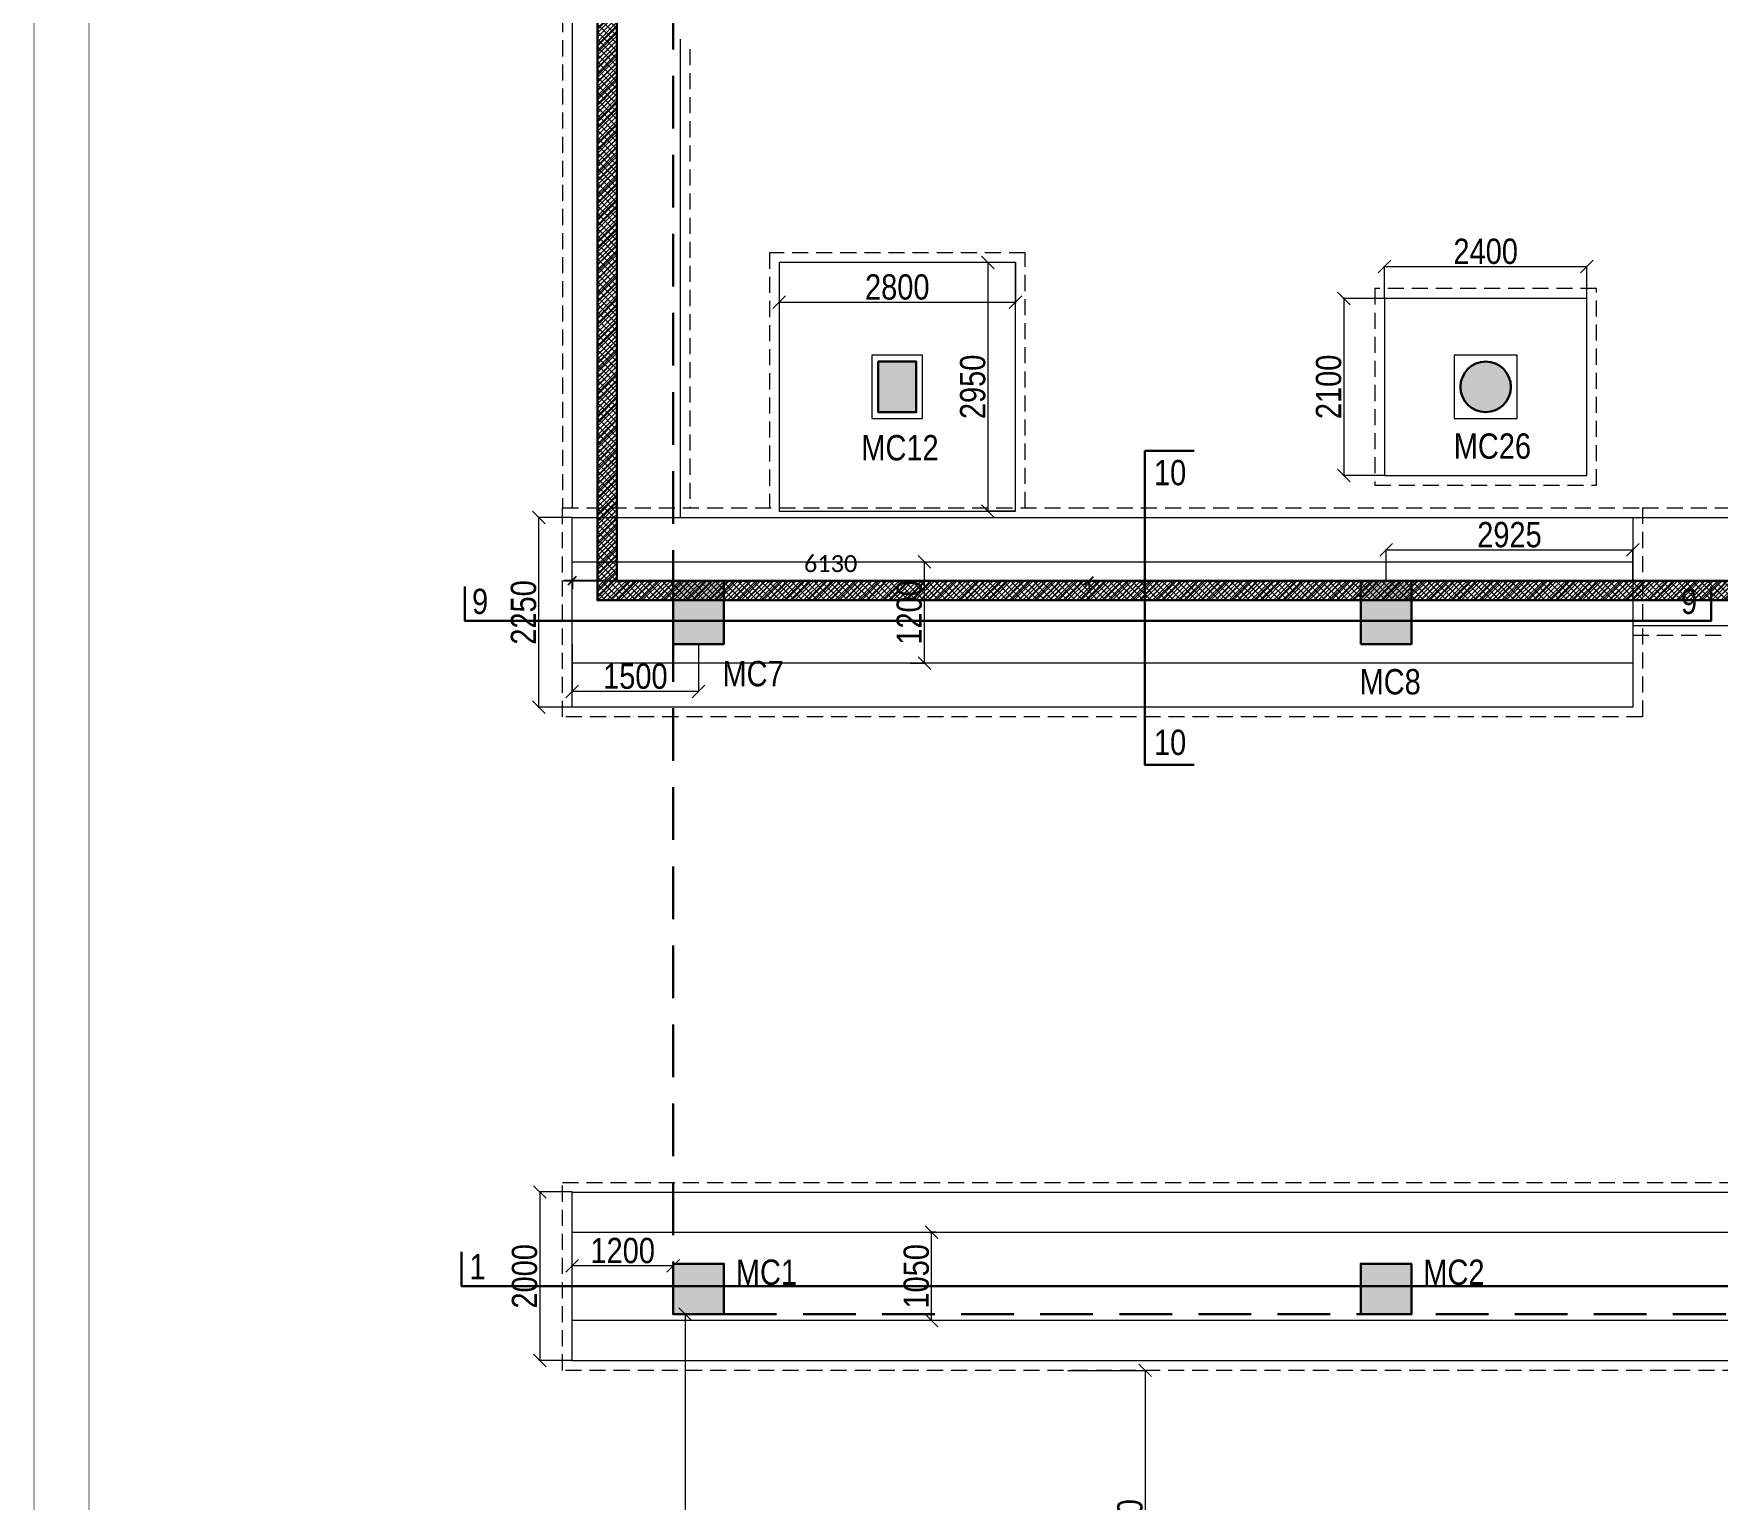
# Model space of a CAD drawing. Header units: millimetres. Extents: x 1112055 to 3390982, y -148532 to 766891.
# Drawn here: x 1923595 to 1943553, y 256737 to 274119 of the extents above; entities that cross this region are included whole.
import ezdxf

# ---------------------------------------------------------------- set-up
doc = ezdxf.new("R2010")
doc.units = ezdxf.units.MM
doc.header["$PDMODE"] = 35
doc.header["$PDSIZE"] = -25
doc.linetypes.add('DASHED2', pattern=[0.375, 0.25, -0.125])
doc.linetypes.add('Hidden', pattern=[9.525, 6.35, -3.175])
for name, color, linetype, lineweight in [('A_COL', 5, 'Continuous', 25), ('A_COL BASEMENT', 1, 'Continuous', 25), ('A_R.C.C', 5, 'Continuous', 25), ('B COL. NO.', 3, 'Continuous', 20), ('B FINAL COLUMN', 1, 'Continuous', 30), ('B FOOTING', 49, 'Continuous', 20), ('B FOOTING DIM', 234, 'Continuous', 9), ('B HATCH', 250, 'Continuous', 0), ('B P.C.C', 251, 'Continuous', 0), ('B TITLE BLOCK', 250, 'Continuous', 0)]:
    doc.layers.add(name, color=color, linetype=linetype, lineweight=lineweight)
for name, color, linetype, lineweight, true_color in [('A_COL HATCH', 7, 'Continuous', 0, 0xc0c0c0), ('A_R.C.C HATCH', 7, 'Continuous', 0, 0xc0c0c0), ('B Pedestal', 7, 'Continuous', 9, 0x5c8948), ('B-COL HT', 7, 'Continuous', 0, 0x4e4f45)]:
    doc.layers.add(name, color=color, linetype=linetype, lineweight=lineweight, true_color=true_color)
doc.styles.add('Cali', font='calibri.ttf')
doc.styles.add('SWINC', font='swissc.ttf')
doc.dimstyles.new('1.100', dxfattribs={"dimtxt": 200, "dimasz": 100, "dimexe": 100, "dimexo": 100, "dimgap": 100, "dimtad": 1, "dimdec": 0, "dimzin": 0, "dimdsep": 46, "dimtxsty": 'Cali', "dimblk": 'OBLIQUE', "dimcen": 0, "dimdle": 100, "dimclrd": 256, "dimclre": 256, "dimclrt": 3, "dimadec": 0, "dimazin": 0, "dimtfac": 1, "dimtdec": 0, "dimtofl": 0, "dimtmove": 1, "dimatfit": 0, "dimfxl": 100, "dimfxlon": 1, "dimtolj": 1, "dimtzin": 0, "dimlwd": -1, "dimlwe": -1, "dimarcsym": 0})
doc.dimstyles.new('BHOOMI', dxfattribs={"dimtxt": 230, "dimasz": 150, "dimexe": 10, "dimexo": 0, "dimgap": 25, "dimtad": 1, "dimdec": 0, "dimzin": 0, "dimdsep": 46, "dimtxsty": 'SWINC', "dimblk": 'OBLIQUE', "dimcen": 0.09, "dimclrd": 250, "dimclre": 250, "dimclrt": 256, "dimaunit": 1, "dimadec": 3, "dimazin": 0, "dimtfac": 1, "dimtdec": 0, "dimtofl": 0, "dimtmove": 1, "dimatfit": 3, "dimfxl": 100, "dimtolj": 1, "dimtzin": 0, "dimlwd": 9, "dimlwe": 5, "dimarcsym": 0})

# ---------------------------------------------------------------- blocks, each defined once
blk = doc.blocks.new('A$C4824')
at = {"layer": 'A_R.C.C HATCH'}
h = blk.add_hatch(dxfattribs=at)
h.set_pattern_fill('ANSI31', color=256, scale=300, style=0)
h.set_pattern_definition([(45, (33068.957, -102038.65), (-26.516504, 26.516504), [])])
h.paths.add_polyline_path([(37226, 109791), (32724, 109791), (32724, 109205), (0, 109205), (0, 0), (50920, 0), (50920, 39880), (63550, 39880), (63550, 113021), (37226, 112559)])
h.paths.add_polyline_path([(48260, 112523), (44975, 112465), (44975, 109245), (48260, 109244)], flags=16)
h.paths.add_polyline_path([(42405, 109791), (42405, 112420), (37456, 112333), (37456, 109791)], flags=0)
h.paths.add_polyline_path([(42635, 106355), (44065, 106355), (44065, 112449), (42635, 112424)], flags=0)
h.paths.add_polyline_path([(44745, 112461), (44282, 112453), (44282, 99895), (28740, 99895), (28740, 100125), (44065, 100125), (44065, 106125), (28740, 106125), (28740, 106355), (42405, 106355), (42405, 109561), (32954, 109561), (32954, 108975), (230, 108975), (230, 230), (50690, 230), (50690, 40110), (63320, 40110), (63320, 109014), (44745, 109015)], flags=16)
h.paths.add_polyline_path([(55920, 109244), (48490, 109244), (48490, 112527), (55920, 112657)], flags=16)
h.paths.add_polyline_path([(63320, 109244), (63320, 112787), (56145, 112661), (56145, 109244)], flags=16)
at = {"layer": 'A_R.C.C'}
for points in [[(37226, 109791), (32724, 109791), (32724, 109205), (0, 109205), (0, 0), (50920, 0), (50920, 39880), (63550, 39880), (63550, 113021), (37226, 112559)], [(44745, 112461), (44282, 112453), (44282, 99895), (28740, 99895), (28740, 100125), (44065, 100125), (44065, 106125), (28740, 106125), (28740, 106355), (42405, 106355), (42405, 109561), (32954, 109561), (32954, 108975), (230, 108975), (230, 230), (50690, 230), (50690, 40110), (63320, 40110), (63320, 109014), (44745, 109015)]]:
    blk.add_lwpolyline(points, close=True, dxfattribs=at)
blk = doc.blocks.new('A$C6207')
at = {"layer": 'A_COL HATCH'}
for points in [[(2430, -18700), (2880, -18700), (2880, -19300), (2430, -19300)], [(0, -22050), (0, -21300), (600, -21300), (600, -22050)], [(8150, -22050), (8150, -21300), (8750, -21300), (8750, -22050)], [(0, -30000), (0, -29400), (600, -29400), (600, -30000)], [(8150, -30000), (8150, -29400), (8750, -29400), (8750, -30000)]]:
    blk.add_hatch(color=256, dxfattribs=at).paths.add_polyline_path(points)
at = {"layer": 'A_COL'}
for points in [[(2430, -18700), (2880, -18700), (2880, -19300), (2430, -19300)], [(0, -22050), (0, -21300), (600, -21300), (600, -22050)], [(8150, -22050), (8150, -21300), (8750, -21300), (8750, -22050)], [(0, -30000), (0, -29400), (600, -29400), (600, -30000)], [(8150, -30000), (8150, -29400), (8750, -29400), (8750, -30000)]]:
    blk.add_lwpolyline(points, close=True, dxfattribs=at)
blk = doc.blocks.new('A$C9881')
at = {"layer": 'A_COL HATCH'}
h = blk.add_hatch(color=256, dxfattribs=at)
edge = h.paths.add_edge_path()
edge.add_arc((-1720, -103825), 300, 0, 360)
at = {"layer": 'A_COL BASEMENT'}
blk.add_circle((-1720, -103825), 300, dxfattribs=at)
blk = doc.blocks.new('A$C4b8f6dbc')
at = {"layer": 'A_COL'}
for name, p in [('A$C9881', (12250, 114825)), ('A$C6207', (900, 30000))]:
    blk.add_blockref(name, p, dxfattribs=at)
at = {"layer": 'A_R.C.C'}
blk.add_blockref('A$C4824', (0, 8470), dxfattribs=at)
blk = doc.blocks.new('_Oblique')
at = {"color": 0, "linetype": 'ByBlock', "lineweight": -2}
blk.add_line((-0.5, -0.5), (0.5, 0.5), dxfattribs=at)
blk = doc.blocks.new('*D2141')
at = {"layer": 'B FOOTING DIM', "color": 250, "lineweight": 5, "ltscale": 0.5, "transparency": 16777216}
for p, q in [((1929977, 259532), (1929977, 259497)), ((1931177, 259507), (1929977, 259507)), ((1931177, 259532), (1931177, 259497))]:
    blk.add_line(p, q, dxfattribs=at)
at = {"layer": 'Defpoints', "color": 0, "lineweight": 30, "ltscale": 0.5, "transparency": 16777216}
for p in [(1929977, 259532), (1929977, 259507), (1931177, 259532)]:
    blk.add_point(p, dxfattribs=at)
at = {"layer": 'B FOOTING DIM', "color": 250, "lineweight": 5, "ltscale": 0.5, "transparency": 16777216, "xscale": 150, "yscale": 150, "zscale": 150, "rotation": 180}
blk.add_blockref('_Oblique', (1929977, 259507), dxfattribs=at)
at = {"layer": 'B FOOTING DIM', "color": 250, "lineweight": 5, "ltscale": 0.5, "transparency": 16777216, "xscale": 150, "yscale": 150, "zscale": 150}
blk.add_blockref('_Oblique', (1931177, 259507), dxfattribs=at)
at = {"layer": 'B FOOTING DIM', "ltscale": 0.5, "transparency": 16777216, "insert": (1930577, 259686), "char_height": 300, "attachment_point": 5, "style": 'SWINC'}
blk.add_mtext('\\A1;1200', dxfattribs=at)
blk = doc.blocks.new('*D2143')
at = {"layer": 'B FOOTING DIM', "color": 250, "lineweight": 5, "ltscale": 0.5, "transparency": 16777216}
for p, q in [((1934290, 259907), (1934227, 259907)), ((1934237, 258857), (1934237, 259907)), ((1934290, 258857), (1934227, 258857))]:
    blk.add_line(p, q, dxfattribs=at)
at = {"layer": 'Defpoints', "color": 0, "ltscale": 0.5, "transparency": 16777216}
for p in [(1934237, 259907), (1934290, 259907), (1934290, 258857)]:
    blk.add_point(p, dxfattribs=at)
at = {"layer": 'B FOOTING DIM', "color": 250, "lineweight": 5, "ltscale": 0.5, "transparency": 16777216, "xscale": 150, "yscale": 150, "zscale": 150}
for p, rotation in [((1934237, 259907), 90), ((1934237, 258857), 270)]:
    blk.add_blockref('_Oblique', p, dxfattribs=dict(at, rotation=rotation))
at = {"layer": 'B FOOTING DIM', "ltscale": 0.5, "transparency": 16777216, "insert": (1934058, 259382), "char_height": 300, "attachment_point": 5, "rotation": 90, "style": 'SWINC'}
blk.add_mtext('\\A1;1050', dxfattribs=at)
blk = doc.blocks.new('*D2144')
at = {"layer": 'B FOOTING DIM', "color": 250, "lineweight": 5, "ltscale": 0.5, "transparency": 16777216}
for p, q in [((1931177, 258932), (1931328, 258932)), ((1931318, 258932), (1931318, 252932)), ((1931177, 252932), (1931328, 252932))]:
    blk.add_line(p, q, dxfattribs=at)
at = {"layer": 'Defpoints', "color": 0, "lineweight": 30, "ltscale": 0.5, "transparency": 16777216}
for p in [(1931177, 258932), (1931177, 252932), (1931318, 252932)]:
    blk.add_point(p, dxfattribs=at)
at = {"layer": 'B FOOTING DIM', "color": 250, "lineweight": 5, "ltscale": 0.5, "transparency": 16777216, "xscale": 150, "yscale": 150, "zscale": 150}
for p, rotation in [((1931318, 258932), 90), ((1931318, 252932), 270)]:
    blk.add_blockref('_Oblique', p, dxfattribs=dict(at, rotation=rotation))
at = {"layer": 'B FOOTING DIM', "ltscale": 0.5, "transparency": 16777216, "insert": (1931139, 255932), "char_height": 300, "attachment_point": 5, "rotation": 90, "style": 'SWINC'}
blk.add_mtext('\\A1;6000', dxfattribs=at)
blk = doc.blocks.new('*D1829')
at = {"layer": 'B FOOTING DIM', "color": 250, "lineweight": 5, "ltscale": 0.5, "transparency": 16777216}
for p, q in [((1935854, 258267), (1936780, 258267)), ((1936770, 258267), (1936770, 254447)), ((1937098, 254447), (1936760, 254447))]:
    blk.add_line(p, q, dxfattribs=at)
at = {"layer": 'Defpoints', "color": 0, "lineweight": 30, "ltscale": 0.5, "transparency": 16777216}
for p in [(1935854, 258267), (1936770, 254447), (1937098, 254447)]:
    blk.add_point(p, dxfattribs=at)
at = {"layer": 'B FOOTING DIM', "color": 250, "lineweight": 5, "ltscale": 0.5, "transparency": 16777216, "xscale": 150, "yscale": 150, "zscale": 150}
for p, rotation in [((1936770, 258267), 90), ((1936770, 254447), 270)]:
    blk.add_blockref('_Oblique', p, dxfattribs=dict(at, rotation=rotation))
at = {"layer": 'B FOOTING DIM', "ltscale": 0.5, "transparency": 16777216, "insert": (1936591, 256357), "char_height": 300, "attachment_point": 5, "rotation": 90, "style": 'SWINC'}
blk.add_mtext('\\A1;3820', dxfattribs=at)
blk = doc.blocks.new('*D2136')
at = {"layer": 'B FOOTING DIM', "color": 250, "lineweight": 5, "ltscale": 0.5, "transparency": 16777216}
for p, q in [((1932432, 271405), (1932432, 270923)), ((1935232, 271405), (1935232, 270923)), ((1932432, 270933), (1935232, 270933))]:
    blk.add_line(p, q, dxfattribs=at)
at = {"layer": 'Defpoints', "color": 0, "lineweight": 30, "ltscale": 0.5, "transparency": 16777216}
for p in [(1932432, 271405), (1935232, 271405), (1935232, 270933)]:
    blk.add_point(p, dxfattribs=at)
at = {"layer": 'B FOOTING DIM', "color": 250, "lineweight": 5, "ltscale": 0.5, "transparency": 16777216, "xscale": 150, "yscale": 150, "zscale": 150, "rotation": 180}
blk.add_blockref('_Oblique', (1932432, 270933), dxfattribs=at)
at = {"layer": 'B FOOTING DIM', "color": 250, "lineweight": 5, "ltscale": 0.5, "transparency": 16777216, "xscale": 150, "yscale": 150, "zscale": 150}
blk.add_blockref('_Oblique', (1935232, 270933), dxfattribs=at)
at = {"layer": 'B FOOTING DIM', "ltscale": 0.5, "transparency": 16777216, "insert": (1933832, 271113), "char_height": 300, "attachment_point": 5, "style": 'SWINC'}
blk.add_mtext('\\A1;2800', dxfattribs=at)
blk = doc.blocks.new('*D2137')
at = {"layer": 'B FOOTING DIM', "color": 250, "lineweight": 5, "ltscale": 0.5, "transparency": 16777216}
for p, q in [((1935232, 271405), (1934896, 271405)), ((1934906, 271405), (1934906, 268455)), ((1935232, 268455), (1934896, 268455))]:
    blk.add_line(p, q, dxfattribs=at)
at = {"layer": 'Defpoints', "color": 0, "lineweight": 30, "ltscale": 0.5, "transparency": 16777216}
for p in [(1935232, 271405), (1934906, 268455), (1935232, 268455)]:
    blk.add_point(p, dxfattribs=at)
at = {"layer": 'B FOOTING DIM', "color": 250, "lineweight": 5, "ltscale": 0.5, "transparency": 16777216, "xscale": 150, "yscale": 150, "zscale": 150}
for p, rotation in [((1934906, 271405), 90), ((1934906, 268455), 270)]:
    blk.add_blockref('_Oblique', p, dxfattribs=dict(at, rotation=rotation))
at = {"layer": 'B FOOTING DIM', "ltscale": 0.5, "transparency": 16777216, "insert": (1934727, 269930), "char_height": 300, "attachment_point": 5, "rotation": 90, "style": 'SWINC'}
blk.add_mtext('\\A1;2950', dxfattribs=at)
blk = doc.blocks.new('*D2200')
at = {"layer": 'B FOOTING DIM', "color": 250, "lineweight": 5, "ltscale": 0.5, "transparency": 16777216}
for p, q in [((1939607, 270980), (1939115, 270980)), ((1939125, 270980), (1939125, 268880)), ((1939607, 268880), (1939115, 268880))]:
    blk.add_line(p, q, dxfattribs=at)
at = {"layer": 'Defpoints', "color": 0, "lineweight": 30, "ltscale": 0.5, "transparency": 16777216}
for p in [(1939607, 270980), (1939125, 268880), (1939607, 268880)]:
    blk.add_point(p, dxfattribs=at)
at = {"layer": 'B FOOTING DIM', "color": 250, "lineweight": 5, "ltscale": 0.5, "transparency": 16777216, "xscale": 150, "yscale": 150, "zscale": 150}
for p, rotation in [((1939125, 270980), 90), ((1939125, 268880), 270)]:
    blk.add_blockref('_Oblique', p, dxfattribs=dict(at, rotation=rotation))
at = {"layer": 'B FOOTING DIM', "ltscale": 0.5, "transparency": 16777216, "insert": (1938946, 269930), "char_height": 300, "attachment_point": 5, "rotation": 90, "style": 'SWINC'}
blk.add_mtext('\\A1;2100', dxfattribs=at)
blk = doc.blocks.new('*D2199')
at = {"layer": 'B FOOTING DIM', "color": 250, "lineweight": 5, "ltscale": 0.5, "transparency": 16777216}
for p, q in [((1939607, 270980), (1939607, 271367)), ((1939607, 271357), (1942007, 271357)), ((1942007, 270980), (1942007, 271367))]:
    blk.add_line(p, q, dxfattribs=at)
at = {"layer": 'Defpoints', "color": 0, "lineweight": 30, "ltscale": 0.5, "transparency": 16777216}
for p in [(1942007, 271357), (1939607, 270980), (1942007, 270980)]:
    blk.add_point(p, dxfattribs=at)
at = {"layer": 'B FOOTING DIM', "color": 250, "lineweight": 5, "ltscale": 0.5, "transparency": 16777216, "xscale": 150, "yscale": 150, "zscale": 150, "rotation": 180}
blk.add_blockref('_Oblique', (1939607, 271357), dxfattribs=at)
at = {"layer": 'B FOOTING DIM', "color": 250, "lineweight": 5, "ltscale": 0.5, "transparency": 16777216, "xscale": 150, "yscale": 150, "zscale": 150}
blk.add_blockref('_Oblique', (1942007, 271357), dxfattribs=at)
at = {"layer": 'B FOOTING DIM', "ltscale": 0.5, "transparency": 16777216, "insert": (1940807, 271536), "char_height": 300, "attachment_point": 5, "style": 'SWINC'}
blk.add_mtext('\\A1;2400', dxfattribs=at)
blk = doc.blocks.new('*D2256')
at = {"layer": 'B FOOTING DIM', "color": 250, "lineweight": 5, "ltscale": 0.5, "transparency": 16777216}
for p, q in [((1929977, 266880), (1929977, 266308)), ((1931477, 266880), (1931477, 266308)), ((1931477, 266318), (1929977, 266318))]:
    blk.add_line(p, q, dxfattribs=at)
at = {"layer": 'Defpoints', "color": 0, "ltscale": 0.5, "transparency": 16777216}
for p in [(1929977, 266880), (1931477, 266880), (1929977, 266318)]:
    blk.add_point(p, dxfattribs=at)
at = {"layer": 'B FOOTING DIM', "color": 250, "lineweight": 5, "ltscale": 0.5, "transparency": 16777216, "xscale": 150, "yscale": 150, "zscale": 150, "rotation": 180}
blk.add_blockref('_Oblique', (1929977, 266318), dxfattribs=at)
at = {"layer": 'B FOOTING DIM', "color": 250, "lineweight": 5, "ltscale": 0.5, "transparency": 16777216, "xscale": 150, "yscale": 150, "zscale": 150}
blk.add_blockref('_Oblique', (1931477, 266318), dxfattribs=at)
at = {"layer": 'B FOOTING DIM', "ltscale": 0.5, "transparency": 16777216, "insert": (1930727, 266497), "char_height": 300, "attachment_point": 5, "style": 'SWINC'}
blk.add_mtext('\\A1;1500', dxfattribs=at)
blk = doc.blocks.new('*D2257')
at = {"layer": 'B FOOTING DIM', "color": 250, "lineweight": 5, "ltscale": 0.5, "transparency": 16777216}
for p, q in [((1939627, 267630), (1939627, 268007)), ((1939627, 267997), (1942552, 267997)), ((1942552, 267630), (1942552, 268007))]:
    blk.add_line(p, q, dxfattribs=at)
at = {"layer": 'Defpoints', "color": 0, "ltscale": 0.5, "transparency": 16777216}
for p in [(1942552, 267997), (1939627, 267630), (1942552, 267630)]:
    blk.add_point(p, dxfattribs=at)
at = {"layer": 'B FOOTING DIM', "color": 250, "lineweight": 5, "ltscale": 0.5, "transparency": 16777216, "xscale": 150, "yscale": 150, "zscale": 150, "rotation": 180}
blk.add_blockref('_Oblique', (1939627, 267997), dxfattribs=at)
at = {"layer": 'B FOOTING DIM', "color": 250, "lineweight": 5, "ltscale": 0.5, "transparency": 16777216, "xscale": 150, "yscale": 150, "zscale": 150}
blk.add_blockref('_Oblique', (1942552, 267997), dxfattribs=at)
at = {"layer": 'B FOOTING DIM', "ltscale": 0.5, "transparency": 16777216, "insert": (1941089, 268176), "char_height": 300, "attachment_point": 5, "style": 'SWINC'}
blk.add_mtext('\\A1;2925', dxfattribs=at)
blk = doc.blocks.new('*D2258')
at = {"layer": 'B FOOTING DIM', "color": 250, "lineweight": 5, "ltscale": 0.5, "transparency": 16777216}
for p, q in [((1929977, 268380), (1929572, 268380)), ((1929582, 266130), (1929582, 268380)), ((1929977, 266130), (1929572, 266130))]:
    blk.add_line(p, q, dxfattribs=at)
at = {"layer": 'Defpoints', "color": 0, "ltscale": 0.5, "transparency": 16777216}
for p in [(1929582, 268380), (1929977, 268380), (1929977, 266130)]:
    blk.add_point(p, dxfattribs=at)
at = {"layer": 'B FOOTING DIM', "color": 250, "lineweight": 5, "ltscale": 0.5, "transparency": 16777216, "xscale": 150, "yscale": 150, "zscale": 150}
for p, rotation in [((1929582, 268380), 90), ((1929582, 266130), 270)]:
    blk.add_blockref('_Oblique', p, dxfattribs=dict(at, rotation=rotation))
at = {"layer": 'B FOOTING DIM', "ltscale": 0.5, "transparency": 16777216, "insert": (1929403, 267255), "char_height": 300, "attachment_point": 5, "rotation": 90, "style": 'SWINC'}
blk.add_mtext('\\A1;2250', dxfattribs=at)
blk = doc.blocks.new('*D2259')
at = {"layer": 'B FOOTING DIM', "color": 250, "lineweight": 5, "ltscale": 0.5, "transparency": 16777216}
for p, q in [((1933983, 267855), (1934164, 267855)), ((1934154, 266655), (1934154, 267855)), ((1933983, 266655), (1934164, 266655))]:
    blk.add_line(p, q, dxfattribs=at)
at = {"layer": 'Defpoints', "color": 0, "ltscale": 0.5, "transparency": 16777216}
for p in [(1933983, 267855), (1934154, 267855), (1933983, 266655)]:
    blk.add_point(p, dxfattribs=at)
at = {"layer": 'B FOOTING DIM', "color": 250, "lineweight": 5, "ltscale": 0.5, "transparency": 16777216, "xscale": 150, "yscale": 150, "zscale": 150}
for p, rotation in [((1934154, 267855), 90), ((1934154, 266655), 270)]:
    blk.add_blockref('_Oblique', p, dxfattribs=dict(at, rotation=rotation))
at = {"layer": 'B FOOTING DIM', "ltscale": 0.5, "transparency": 16777216, "insert": (1933975, 267255), "char_height": 300, "attachment_point": 5, "rotation": 90, "style": 'SWINC'}
blk.add_mtext('\\A1;1200', dxfattribs=at)
blk = doc.blocks.new('*D2307')
at = {"layer": 'B FOOTING DIM', "color": 250, "lineweight": 5, "ltscale": 0.5, "transparency": 16777216}
for p, q in [((1929977, 260382), (1929584, 260382)), ((1929594, 260382), (1929594, 258382)), ((1929977, 258382), (1929584, 258382))]:
    blk.add_line(p, q, dxfattribs=at)
at = {"layer": 'Defpoints', "color": 0, "ltscale": 0.5, "transparency": 16777216}
for p in [(1929977, 260382), (1929594, 258382), (1929977, 258382)]:
    blk.add_point(p, dxfattribs=at)
at = {"layer": 'B FOOTING DIM', "color": 250, "lineweight": 5, "ltscale": 0.5, "transparency": 16777216, "xscale": 150, "yscale": 150, "zscale": 150}
for p, rotation in [((1929594, 260382), 90), ((1929594, 258382), 270)]:
    blk.add_blockref('_Oblique', p, dxfattribs=dict(at, rotation=rotation))
at = {"layer": 'B FOOTING DIM', "ltscale": 0.5, "transparency": 16777216, "insert": (1929415, 259382), "char_height": 300, "attachment_point": 5, "rotation": 90, "style": 'SWINC'}
blk.add_mtext('\\A1;2000', dxfattribs=at)
blk = doc.blocks.new('*D2501')
at = {"transparency": 16777216}
for p, q in [((1936207, 267630), (1929877, 267630)), ((1929977, 267630), (1929977, 267530)), ((1936107, 267630), (1936107, 267530))]:
    blk.add_line(p, q, dxfattribs=at)
at = {"layer": 'Defpoints', "color": 0, "transparency": 16777216}
for p in [(1929977, 310180), (1936107, 310180), (1929977, 267630)]:
    blk.add_point(p, dxfattribs=at)
at = {"transparency": 16777216, "xscale": 100, "yscale": 100, "zscale": 100, "rotation": 180}
blk.add_blockref('_Oblique', (1929977, 267630), dxfattribs=at)
at = {"transparency": 16777216, "xscale": 100, "yscale": 100, "zscale": 100}
blk.add_blockref('_Oblique', (1936107, 267630), dxfattribs=at)
at = {"color": 3, "transparency": 16777216, "insert": (1933042, 267833), "char_height": 200, "attachment_point": 5, "style": 'Cali'}
blk.add_mtext('\\A1;6130', dxfattribs=at)

msp = doc.modelspace()

# ---------------------------------------------------------------- hatches: boundary and pattern name
at = {"layer": 'B HATCH', "lineweight": 0}
h = msp.add_hatch(dxfattribs=at)
h.set_pattern_fill('ANSI37', color=250, scale=20, style=0)
h.set_pattern_definition([(45, (216966.357, -141945.74), (-44.9012806, 44.9012806), []), (135, (216966.357, -141945.74), (-44.9012806, -44.9012806), [])])
h.paths.add_polyline_path([(1993596.9, 376644.1), (1993596.9, 380187.1), (1986421.9, 380061.1), (1986421.9, 376644.3)], flags=16)
h.paths.add_polyline_path([(1967732.9, 377190.9), (1972681.9, 377190.9), (1972681.9, 379819.8), (1967732.9, 379732.9)], flags=16)
h.paths.add_polyline_path([(1974571.9, 379853.2), (1975021.9, 379861.1), (1975021.9, 376643.9), (1974571.9, 376643.9)], flags=16)
h.paths.add_polyline_path([(1930506.9, 376375.7), (1930506.9, 267630.1), (1980966.9, 267630.1), (1980966.9, 307510.1), (1993596.9, 307510.1), (1993596.9, 376414.1), (1974558.5, 376414.7), (1974558.5, 373755.1), (1974341.9, 373755.1), (1974341.9, 379849.1), (1972911.9, 379824), (1972911.9, 373755.1), (1972681.9, 373755.1), (1972681.9, 376960.9), (1963230.9, 376960.9), (1963230.9, 376375.7)], flags=16)
h.paths.add_polyline_path([(1986196.6, 380057.2), (1986196.6, 376644.4), (1978766.9, 376644.6), (1978766.9, 379926.8)], flags=16)
h.paths.add_polyline_path([(1975251.9, 376644.7), (1975251.9, 379865.1), (1978536.9, 379922.8), (1978536.9, 376644.6)], flags=16)
h.paths.add_polyline_path([(1963000.9, 376605.7), (1930276.9, 376605.7), (1930276.9, 267400.1), (1981196.9, 267400.1), (1981196.9, 307280.1), (1993826.9, 307280.1), (1993826.9, 380421.1), (1967502.9, 379959.1), (1967502.9, 377190.9), (1963000.9, 377190.9)])
at = {"layer": 'B-COL HT', "lineweight": 0}
h = msp.add_hatch(color=250, dxfattribs=at)
h.dxf.hatch_style = 1
h.paths.add_polyline_path([(1933606.9, 269630.1), (1934056.9, 269630.1), (1934056.9, 270230.1), (1933606.9, 270230.1)])
h = msp.add_hatch(color=250, dxfattribs=at)
h.dxf.hatch_style = 1
edge = h.paths.add_edge_path()
edge.add_arc((1940806.9, 269930.1), 300, 0, 360)
h = msp.add_hatch(color=250, dxfattribs=at)
h.dxf.hatch_style = 1
h.paths.add_polyline_path([(1931176.9, 266880.1), (1931776.9, 266880.1), (1931776.9, 267630.1), (1931176.9, 267630.1)])
h = msp.add_hatch(color=250, dxfattribs=at)
h.dxf.hatch_style = 1
h.paths.add_polyline_path([(1939326.9, 266880.1), (1939926.9, 266880.1), (1939926.9, 267630.1), (1939326.9, 267630.1)])
h = msp.add_hatch(color=250, dxfattribs=at)
h.dxf.hatch_style = 1
h.paths.add_polyline_path([(1931176.9, 259531.6), (1931776.9, 259531.6), (1931776.9, 258931.6), (1931176.9, 258931.6)])
h = msp.add_hatch(color=250, dxfattribs=at)
h.dxf.hatch_style = 1
h.paths.add_polyline_path([(1939326.9, 258931.6), (1939926.9, 258931.6), (1939926.9, 259531.6), (1939326.9, 259531.6)])

# ---------------------------------------------------------------- linework, layer by layer
at = {"color": 16, "linetype": 'DASHED2', "lineweight": 30, "ltscale": 2500}
msp.add_lwpolyline([(1931176.9, 288931.6), (1956776.9, 288931.6), (1956776.9, 258931.6), (1931176.9, 258931.6), (1931176.9, 288931.6)], dxfattribs=at)
at = {"color": 6, "lineweight": 30}
for points in [[(1937351.9, 269170.1), (1936766.6, 269170.1), (1936766.6, 265446.3), (1937351.9, 265446.3)], [(1928707.4, 267563.7), (1928707.4, 267154.4), (1943478.6, 267154.4), (1943478.6, 267563.7)], [(1928667.1, 259674.2), (1928667.1, 259265), (1958755.6, 259265), (1958755.6, 259674.2)]]:
    msp.add_lwpolyline(points, dxfattribs=at)
at = {"layer": 'B FINAL COLUMN', "color": 16, "lineweight": 30}
msp.add_lwpolyline([(1963000.9, 376605.7), (1930276.9, 376605.7), (1930276.9, 267400.1), (1981196.9, 267400.1), (1981196.9, 307280.1), (1993826.9, 307280.1), (1993826.9, 380421.1), (1967502.9, 379959.1), (1967502.9, 377190.9), (1963000.9, 377190.9), (1963000.9, 376605.7)], dxfattribs=at)
msp.add_lwpolyline([(1930506.9, 267630.1), (1980966.9, 267630.1), (1980966.9, 307510.1), (1993596.9, 307510.1), (1993596.9, 376414.1), (1974558.5, 376414.7), (1974558.5, 373755.1), (1974341.9, 373755.1), (1974341.9, 379849.1), (1972911.9, 379824), (1972911.9, 373755.1), (1972681.9, 373755.1), (1972681.9, 376960.9), (1963230.9, 376960.9), (1963230.9, 376375.7), (1930506.9, 376375.7)], close=True, dxfattribs=at)
at = {"layer": 'B FINAL COLUMN', "color": 1, "lineweight": 30}
for points in [[(1933606.9, 269630.1), (1934056.9, 269630.1), (1934056.9, 270230.1), (1933606.9, 270230.1)], [(1931176.9, 266880.1), (1931776.9, 266880.1), (1931776.9, 267630.1), (1931176.9, 267630.1)], [(1939326.9, 266880.1), (1939926.9, 266880.1), (1939926.9, 267630.1), (1939326.9, 267630.1)], [(1931176.9, 259531.6), (1931776.9, 259531.6), (1931776.9, 258931.6), (1931176.9, 258931.6)], [(1939326.9, 258931.6), (1939926.9, 258931.6), (1939926.9, 259531.6), (1939326.9, 259531.6)]]:
    msp.add_lwpolyline(points, close=True, dxfattribs=at)
at = {"layer": 'B FINAL COLUMN', "color": 5, "lineweight": 30}
msp.add_circle((1940806.9, 269930.1), 300, dxfattribs=at)
at = {"layer": 'B FOOTING'}
for points in [[(1929976.9, 331305.1), (1929976.9, 268495.1)], [(1931256.9, 274051.7), (1931256.9, 268380.1)], [(1942551.9, 268380.1), (1946476.8, 268380.1)], [(1942551.9, 267100.1), (1946476.8, 267100.1)]]:
    msp.add_lwpolyline(points, dxfattribs=at)
for points in [[(1932431.9, 268455.1), (1935231.9, 268455.1), (1935231.9, 271405.1), (1932431.9, 271405.1)], [(1939606.9, 270980.1), (1939606.9, 268880.1), (1942006.9, 268880.1), (1942006.9, 270980.1)], [(1929976.9, 268380.1), (1942551.9, 268380.1), (1942551.9, 266130.1), (1929976.9, 266130.1)], [(1929976.9, 260381.6), (1957976.9, 260381.6), (1957976.9, 258381.6), (1929976.9, 258381.6)]]:
    msp.add_lwpolyline(points, close=True, dxfattribs=at)
at = {"layer": 'B P.C.C', "color": 250, "linetype": 'Hidden', "lineweight": 0, "ltscale": 30}
for points in [[(1929861.9, 331190.1), (1929861.9, 268495.1)], [(1931371.9, 273936.7), (1931371.9, 268495.1)], [(1935346.9, 268495.1), (1935346.9, 271520.1), (1932316.9, 271520.1), (1932316.9, 268495.1)], [(1942666.9, 268495.1), (1946361.8, 268495.1)], [(1942551.9, 266985.1), (1946361.8, 266985.1)]]:
    msp.add_lwpolyline(points, dxfattribs=at)
for points in [[(1939491.3, 271095.7), (1939491.3, 268764.5), (1942122.5, 268764.5), (1942122.5, 271095.7)], [(1929861.9, 268495.1), (1942666.9, 268495.1), (1942666.9, 266015.1), (1929861.9, 266015.1)], [(1929861.9, 260496.6), (1958091.9, 260496.6), (1958091.9, 258266.6), (1929861.9, 258266.6)]]:
    msp.add_lwpolyline(points, close=True, dxfattribs=at)
at = {"layer": 'B Pedestal', "color": 87, "lineweight": 9}
for points in [[(1933531.9, 269555.1), (1934131.9, 269555.1), (1934131.9, 270305.1), (1933531.9, 270305.1)], [(1941181.9, 270305.1), (1940431.9, 270305.1), (1940431.9, 269555.1), (1941181.9, 269555.1)], [(1942551.9, 266655.1), (1929976.9, 266655.1), (1929976.9, 267855.1), (1942551.9, 267855.1)], [(1929976.9, 259906.6), (1957976.9, 259906.6), (1957976.9, 258856.6), (1929976.9, 258856.6)]]:
    msp.add_lwpolyline(points, close=True, dxfattribs=at)
at = {"layer": 'B TITLE BLOCK', "color": 1, "const_width": 8.39}
msp.add_lwpolyline([(1923598.8, 383550.1), (2021147.1, 383550.1), (2021147.1, 215877.3), (1923598.8, 215877.3)], close=True, dxfattribs=at)
at = {"layer": 'B TITLE BLOCK', "color": 250, "lineweight": 0, "const_width": 8.39}
msp.add_lwpolyline([(1924251.4, 382897.4), (2020494.4, 382897.4), (2020494.4, 216529.9), (1924251.4, 216529.9)], close=True, dxfattribs=at)

# ---------------------------------------------------------------- block references
at = {"layer": 'B FOOTING'}
msp.add_blockref('A$C4b8f6dbc', (1930276.9, 258930.1), dxfattribs=at)

# ---------------------------------------------------------------- texts
at = {"color": 6, "lineweight": 30, "style": 'SWINC'}
for s, p in [('10', (1936875, 268763.5)), ('9', (1928791.5, 267236.5)), ('9', (1943122.6, 267236.5)), ('10', (1936875, 265564.7)), ('1', (1928760.9, 259347.1))]:
    msp.add_text(s, height=300, dxfattribs=at).set_placement(p)
at = {"layer": 'B COL. NO.', "style": 'SWINC'}
for s, p in [('MC12', (1933405.7, 269058.9)), ('MC26', (1940428.5, 269078.1)), ('MC7', (1931759.7, 266379.2)), ('MC8', (1939312.2, 266283.4)), ('MC1', (1931918, 259280.6)), ('MC2', (1940068, 259280.6))]:
    msp.add_text(s, height=300, dxfattribs=at).set_placement(p)

# ---------------------------------------------------------------- dimensions: what is measured, and where the dimension line sits
dim = msp.add_aligned_dim(p1=(1936106.9, 310180.1), p2=(1929976.9, 310180.1), distance=42550, dimstyle='1.100', override={"dimfxl": 0.18, "dimarcsym": 2})
dim.commit()
dim.dimension.update_dxf_attribs({"geometry": '*D2501', "text_midpoint": (1933041.9, 267832.6)})
at = {"layer": 'B FOOTING DIM', "color": 250, "ltscale": 0.5}
for base, p1, p2, picture, middle in [((1942006.9, 271356.8), (1939606.9, 270980.1), (1942006.9, 270980.1), '*D2199', (1940806.9, 271536)), ((1935231.9, 270933.3), (1932431.9, 271405.1), (1935231.9, 271405.1), '*D2136', (1933831.9, 271112.5)), ((1942551.9, 267997), (1939626.9, 267630.1), (1942551.9, 267630.1), '*D2257', (1941089.4, 268176.2)), ((1929976.9, 266317.6), (1931476.9, 266880.1), (1929976.9, 266880.1), '*D2256', (1930726.9, 266496.6)), ((1929976.9, 259507.2), (1931176.9, 259531.6), (1929976.9, 259531.6), '*D2141', (1930576.9, 259686.4))]:
    dim = msp.add_linear_dim(base=base, p1=p1, p2=p2, dimstyle='BHOOMI', override={"dimtxt": 300, "dimlwd": 5}, dxfattribs=at)
    dim.commit()
    dim.dimension.update_dxf_attribs({"geometry": picture, "text_midpoint": middle})
for base, p1, p2, picture, middle in [((1934906.3, 268455.1), (1935231.9, 271405.1), (1935231.9, 268455.1), '*D2137', (1934727.1, 269930.1)), ((1939124.8, 268880.1), (1939606.9, 270980.1), (1939606.9, 268880.1), '*D2200', (1938945.6, 269930.1)), ((1929582, 268380.1), (1929976.9, 266130.1), (1929976.9, 268380.1), '*D2258', (1929402.8, 267255.1)), ((1934154.1, 267855.1), (1933983.3, 266655.1), (1933983.3, 267855.1), '*D2259', (1933974.9, 267255.1)), ((1929593.8, 258381.6), (1929976.9, 260381.6), (1929976.9, 258381.6), '*D2307', (1929414.6, 259381.6)), ((1934237.1, 259906.6), (1934290, 258856.6), (1934290, 259906.6), '*D2143', (1934058.1, 259381.6)), ((1931317.8, 252931.6), (1931176.9, 258931.6), (1931176.9, 252931.6), '*D2144', (1931138.8, 255931.6)), ((1936770.1, 254446.6), (1935854.1, 258266.6), (1937097.7, 254446.6), '*D1829', (1936590.9, 256356.6))]:
    dim = msp.add_linear_dim(base=base, p1=p1, p2=p2, angle=90, dimstyle='BHOOMI', override={"dimtxt": 300, "dimlwd": 5}, dxfattribs=at)
    dim.commit()
    dim.dimension.update_dxf_attribs({"geometry": picture, "text_midpoint": middle})

doc.saveas('drawing.dxf')
